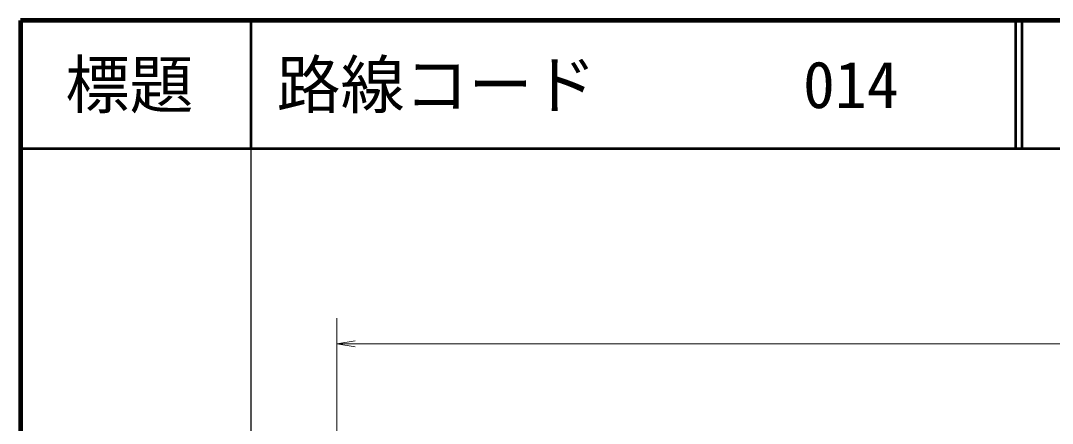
# Model space of a CAD drawing. Units: millimetres, scale not verified. Extents: x 40000 to 680000, y 20000 to 380000.
# Drawn here: x 40000 to 120632, y 348538 to 380000 of the extents above; entities that cross this region are included whole.
import ezdxf
from ezdxf.enums import TextEntityAlignment as Align

# ---------------------------------------------------------------- set-up
doc = ezdxf.new("R2010")
doc.units = ezdxf.units.MM
doc.header["$LTSCALE"] = 1000
for name, color, linetype, lineweight in [('M-STR-STR3', 7, 'Continuous', 13), ('M-TTL', 2, 'Continuous', 140), ('M-TTL-BAND', 7, 'Continuous', 25), ('M-TTL-LINE', 7, 'Continuous', 50), ('M-TTL-TXT', 7, 'Continuous', 13)]:
    doc.layers.add(name, color=color, linetype=linetype, lineweight=lineweight)
doc.styles.add('ＭＳ ゴシック', font='')
doc.styles.get('ＭＳ ゴシック').set_extended_font_data('MS Gothic')

# ---------------------------------------------------------------- blocks, each defined once
blk = doc.blocks.new('open_arrow')
at = {"color": 0, "linetype": 'Continuous', "lineweight": -2}
blk.add_lwpolyline([(7.5, 1.25), (0, 0), (7.5, -1.25)], dxfattribs=at)

msp = doc.modelspace()

# ---------------------------------------------------------------- linework, layer by layer
at = {"layer": 'M-STR-STR3'}
for p, q in [((64708, 346749), (64708, 356749)), ((64708, 354749), (328008, 354749))]:
    msp.add_line(p, q, dxfattribs=at)
at = {"layer": 'M-TTL'}
for p, q in [((40000, 380000), (40000, 20000)), ((680000, 380000), (40000, 380000))]:
    msp.add_line(p, q, dxfattribs=at)
at = {"layer": 'M-TTL-BAND'}
msp.add_line((58000, 370000), (58000, 20000), dxfattribs=at)
at = {"layer": 'M-TTL-LINE'}
for p, q in [((58000, 380000), (58000, 370000)), ((117750, 380000), (117750, 370000)), ((118250, 380000), (118250, 370000)), ((40000, 370000), (680000, 370000))]:
    msp.add_line(p, q, dxfattribs=at)

# ---------------------------------------------------------------- block references
at = {"layer": 'M-STR-STR3', "xscale": 193, "yscale": 193}
msp.add_blockref('open_arrow', (64708, 354749), dxfattribs=at)

# ---------------------------------------------------------------- texts
at = {"layer": 'M-TTL-TXT', "style": 'ＭＳ ゴシック'}
msp.add_text('標題', height=3666, dxfattribs=at).set_placement((48500, 375000), align=Align.MIDDLE_CENTER)
for s, p in [('路線コード', (60000, 375000)), ('014', (101142, 375000))]:
    msp.add_text(s, height=3666, dxfattribs=at).set_placement(p, align=Align.MIDDLE_LEFT)

doc.saveas('drawing.dxf')
